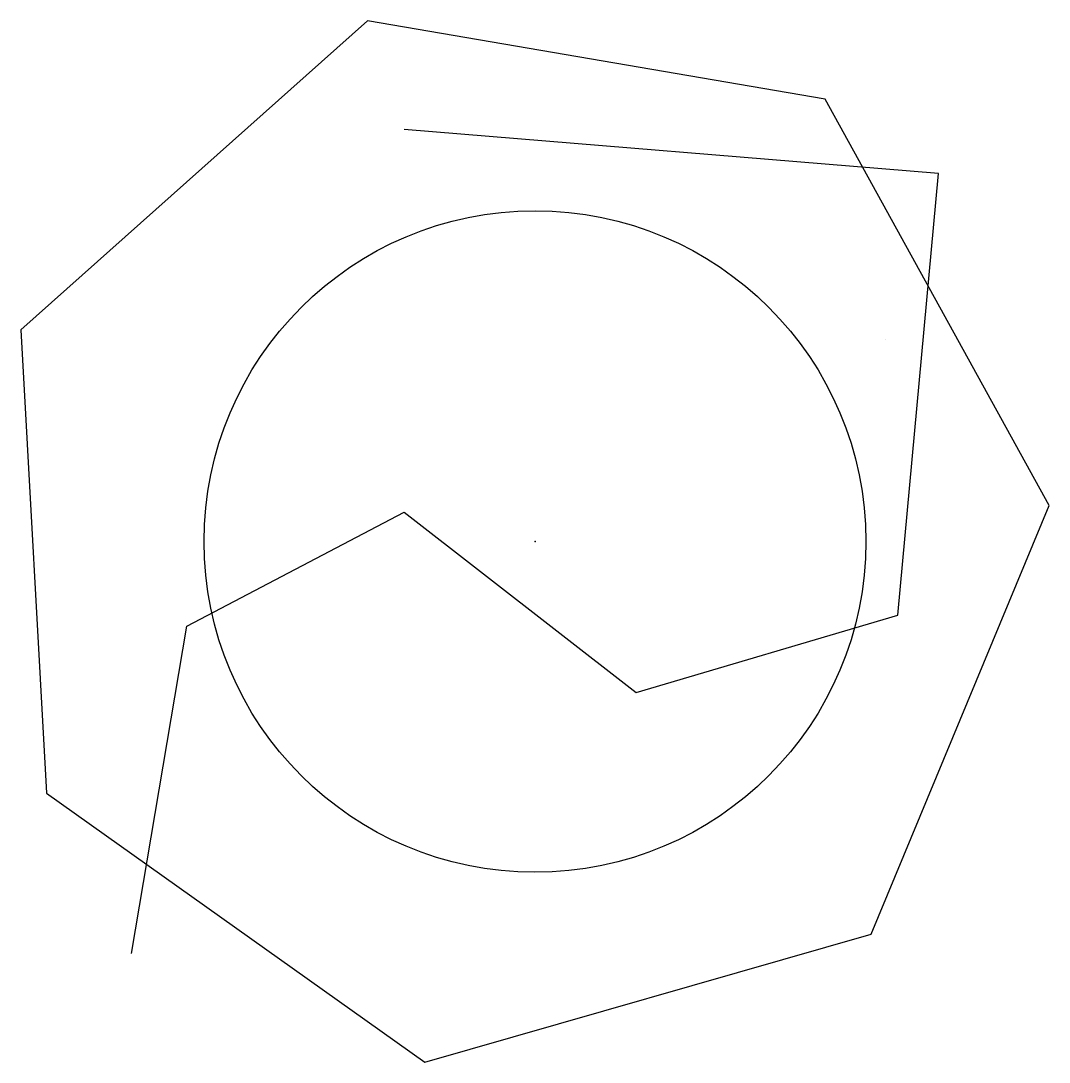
# Model space of a CAD drawing. Header units: metres. Extents: x -3.79 to 3.79, y -3.83 to 3.83.
import ezdxf

# ---------------------------------------------------------------- set-up
doc = ezdxf.new("R2010")
doc.units = ezdxf.units.M

msp = doc.modelspace()

# ---------------------------------------------------------------- linework, layer by layer
for points in [[(3.78526, 0.264966), (2.135, 3.2583), (-1.2342, 3.83438), (-3.78526, 1.55941), (-3.59719, -1.85351), (-0.811592, -3.83438), (2.47391, -2.89157)], [(3.78526, 0.264966), (2.135, 3.2583), (-1.2342, 3.83438), (-3.78526, 1.55942), (-3.59719, -1.8535), (-0.811594, -3.83438), (2.47391, -2.89157)]]:
    msp.add_lwpolyline(points, close=True)
msp.add_lwpolyline([(-2.97009, -3.03432), (-2.56322, -0.623119), (-0.962904, 0.216737), (0.745913, -1.11078), (2.67172, -0.541842), (2.97009, 2.70922), (-0.962904, 3.03432)])
msp.add_circle((0, 0), 2.43615)
msp.add_circle((0, 0), 2.43615)
msp.add_circle((0, 0), 2.43615)
msp.add_circle((0, 0), 2.43615)
msp.add_circle((0, 0), 2.43615)
msp.add_circle((0, 0), 2.43615)
msp.add_ellipse((0, 0), major_axis=(2.57679, 1.49007), ratio=0.5404, start_param=0, end_param=6.28319)
msp.add_point((0, 0))
msp.add_point((0, 0))
msp.add_point((0, 0))
msp.add_point((0, 0))

doc.saveas('drawing.dxf')
